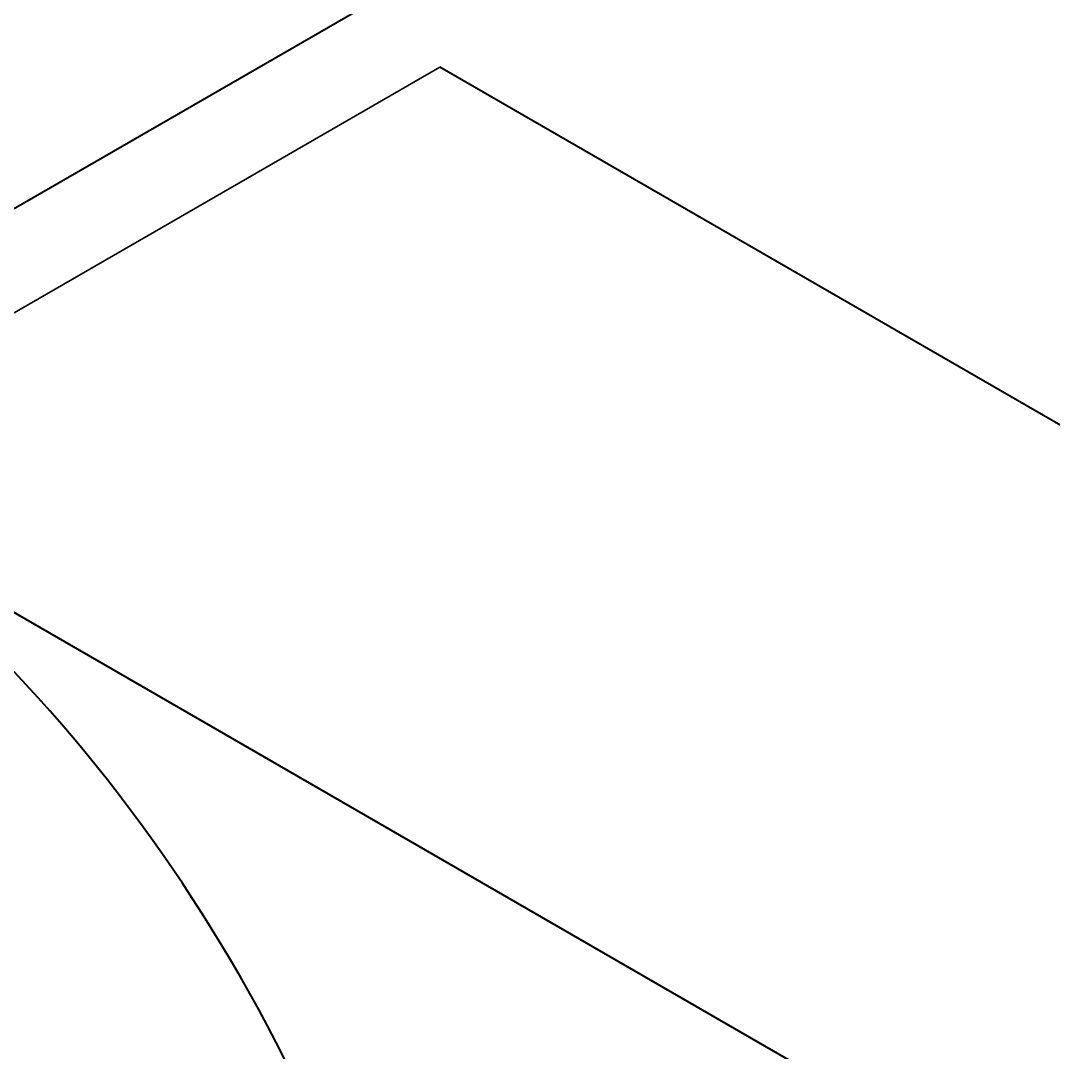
# Model space of a CAD drawing. Header units: millimetres. Extents: x 0 to 5945, y 0 to 4205.
# Drawn here: x 4915.3 to 5015.1, y 3323 to 3422.9 of the extents above; entities that cross this region are included whole.
import ezdxf

# ---------------------------------------------------------------- set-up
doc = ezdxf.new("R2010")
doc.units = ezdxf.units.MM
doc.header["$LTSCALE"] = 5
doc.layers.add('가시적인 것(ISO)', color=3, linetype='Continuous', lineweight=40)
doc.layers.add('가시적인 좁은 것(ISO)', color=3, linetype='Continuous', lineweight=35)

msp = doc.modelspace()

# ---------------------------------------------------------------- linework, layer by layer
at = {"layer": '가시적인 것(ISO)'}
for p, q in [((4968.492, 3435.765), (4858.006, 3371.976)), ((5086.231, 3343.042), (4955.77, 3418.364)), ((5025.066, 3301.809), (4889.479, 3380.091))]:
    msp.add_line(p, q, dxfattribs=at)
for centre, major_axis, start_param, end_param in [((5030.9, 3385.194), (-62.5, 108.253), 4.16183, 6.279177), ((5030.9, 3385.194), (-62.5, 108.253), 4.16183, 6.279177), ((5028.69, 3383.918), (-62.5, 108.253), 4.173294, 6.243791), ((5028.69, 3383.918), (-62.5, 108.253), 4.173294, 6.243791), ((5026.039, 3382.387), (-62.5, 108.253), 4.173294, 6.196579), ((4889.479, 3303.544), (-46.875, 81.19), 4.262243, 5.497787)]:
    msp.add_ellipse(centre, major_axis=major_axis, ratio=0.57735, start_param=start_param, end_param=end_param, dxfattribs=at)
at = {"layer": '가시적인 좁은 것(ISO)'}
msp.add_line((4955.77, 3418.364), (4889.479, 3380.091), dxfattribs=at)

doc.saveas('drawing.dxf')
